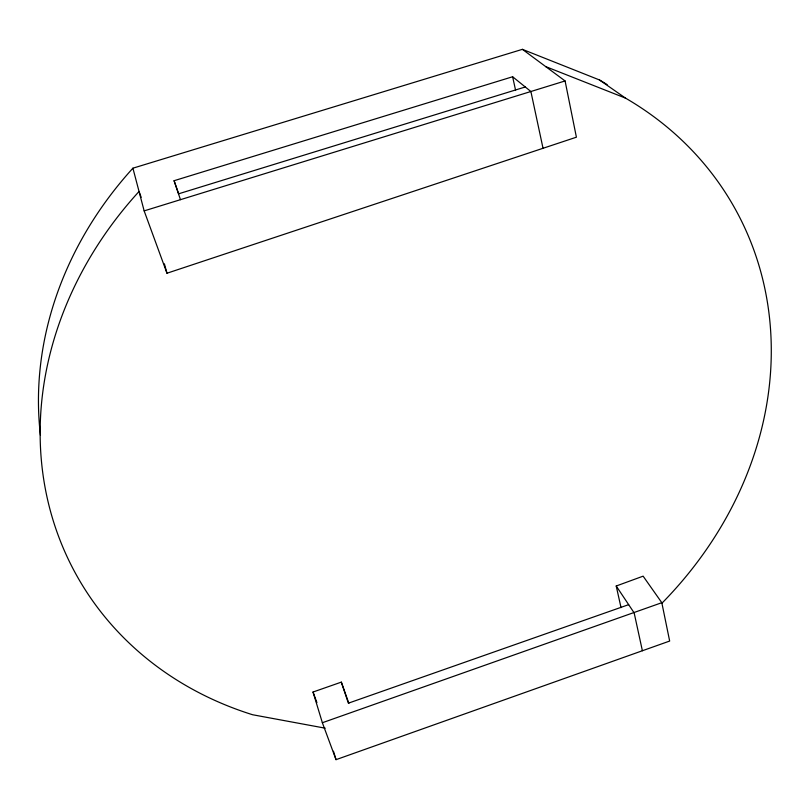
<?xml version="1.0" encoding="UTF-8"?>
<svg xmlns="http://www.w3.org/2000/svg" width="809" height="809" viewBox="0 0 809 809"><rect width="100%" height="100%" fill="white"/><g stroke="black" fill="none" stroke-linecap="round" stroke-linejoin="round"><path stroke-width="1.21" d="M661.813 602.695L322.366 722.73L336.038 759.661L669.66 641.052L661.813 602.695L643.125 576.16L616.215 586.009L621.029 607.63M628.664 604.657L348.376 703.183L341.327 682.129L313.022 692.029L322.366 722.73M132.909 168.191L144.154 210.886L166.978 273.23L576.402 137.196L565.087 80.951L522.392 49.339L132.909 168.191A361.957 317.765 -29.1 0 0 40.45 435.252M180.458 199.671L174.077 180.71L512.623 76.754L530.886 91.508L543.031 148.28M178.496 193.847L525.274 86.978M144.154 210.886L565.087 80.951M325.228 728.181L252.6 714.741A376.832 326.624 -29.1 0 1 139.047 191.47L141.171 197.295M545.701 66.601L625.519 98.122A376.832 326.624 -29.1 0 1 661.873 603.261M522.392 49.339L599.418 79.939A361.957 317.765 -29.1 0 1 607.154 84.601M599.418 79.939L625.519 98.122M616.215 586.009L634.155 612.888L642.386 650.739M313.022 692.029L316.926 702.596M341.327 682.129L348.841 703.304M174.077 180.71L178.627 193.685M333.46 751.248L336.038 759.661M164.399 263.835L166.978 273.23M512.623 76.754L515.576 90.234"/></g></svg>
